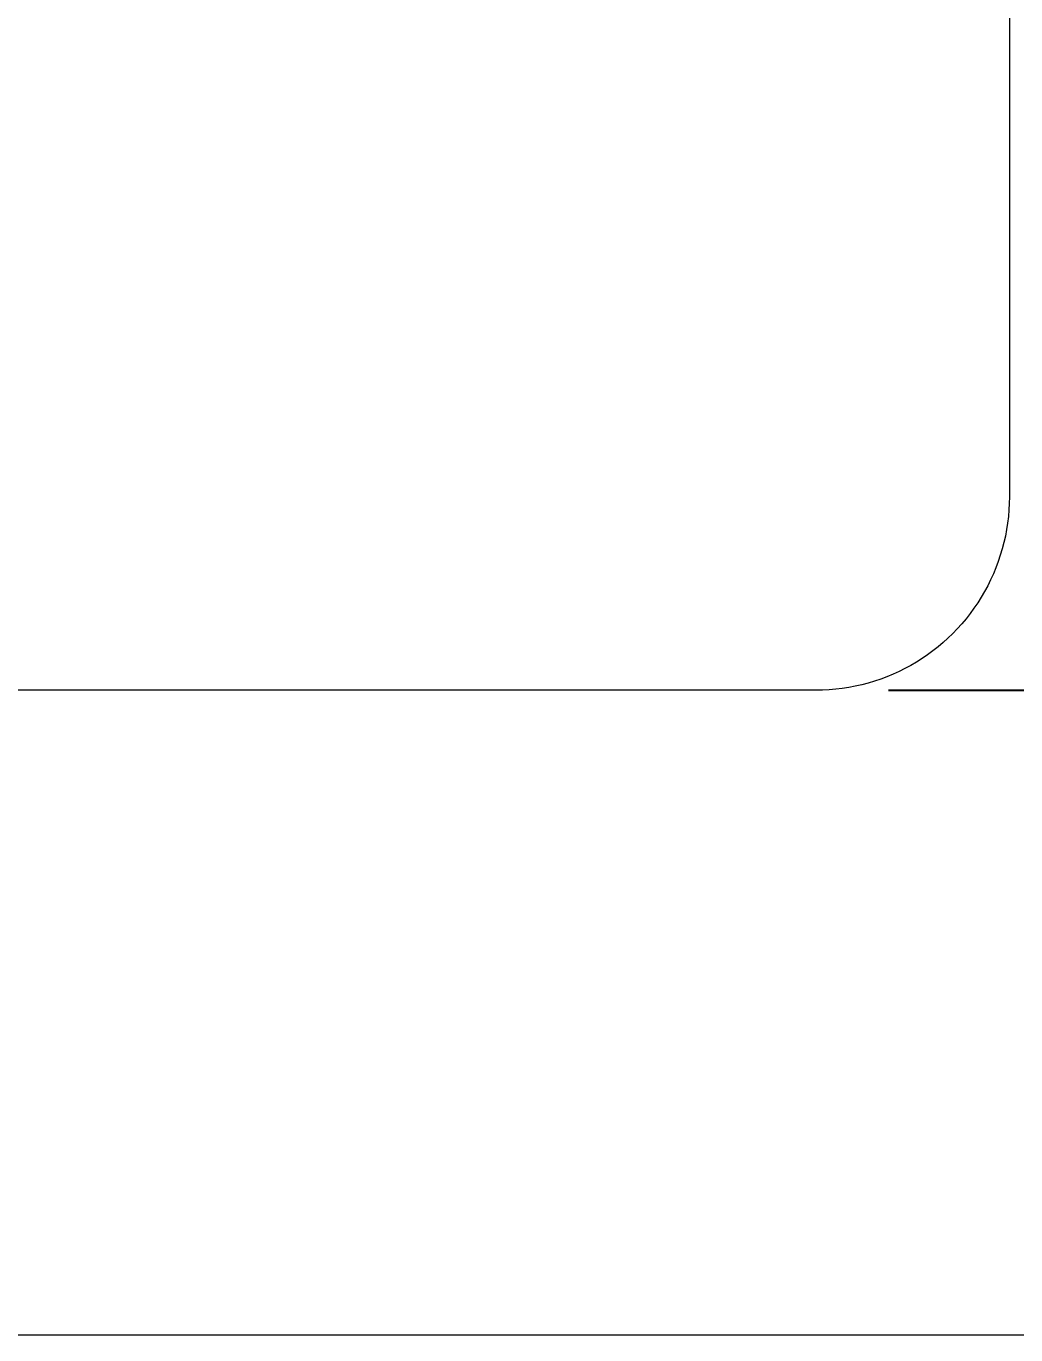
# Model space of a CAD drawing. Header units: millimetres. Extents: x 8434 to 10928, y 788 to 2545.
# Drawn here: x 8705 to 8858.5, y 837.5 to 1040.5 of the extents above; entities that cross this region are included whole.
import ezdxf

# ---------------------------------------------------------------- set-up
doc = ezdxf.new("R2010")
doc.units = ezdxf.units.MM
doc.layers.add('ZANO_R', color=7, linetype='Continuous', lineweight=0)
doc.layers.add('ZANO_W', color=1, linetype='Continuous', lineweight=0)
doc.styles.get("Standard").update_dxf_attribs({"font": 'ARIALUNI.TTF'})
doc.dimstyles.new('pl i ang', dxfattribs={"dimtxt": 50, "dimasz": 50, "dimexe": 1.25, "dimexo": 0.625, "dimgap": 10, "dimtad": 1, "dimtoh": 1, "dimtxsty": 'Standard', "dimcen": 2.5, "dimclrd": 1, "dimclre": 1, "dimclrt": 1, "dimadec": 0, "dimazin": 0, "dimtfac": 1, "dimtmove": 0, "dimatfit": 3, "dimfxl": 1, "dimarcsym": 1})

# ---------------------------------------------------------------- blocks, each defined once
blk = doc.blocks.new('*D422')
at = {"layer": 'ZANO_W', "color": 1, "lineweight": -2}
for p, q in [((8837.54, 1143.54), (9006.07, 1143.54)), ((8996.07, 957.54), (8996.07, 1123.54)), ((8838.77, 937.54), (9006.07, 937.54))]:
    blk.add_line(p, q, dxfattribs=at)
at = {"layer": 'ZANO_W', "color": 1}
for points in [[(8999.4, 1123.54), (8992.74, 1123.54), (8996.07, 1143.54)], [(8992.74, 957.54), (8999.4, 957.54), (8996.07, 937.54)]]:
    blk.add_solid(points, dxfattribs=at)
at = {"layer": 'ZANO_W', "color": 1, "insert": (8975.85, 1040.54), "char_height": 20, "attachment_point": 5, "rotation": 90}
blk.add_mtext('206', dxfattribs=at)

msp = doc.modelspace()

# ---------------------------------------------------------------- linework, layer by layer
at = {"layer": 'ZANO_R'}
for p, q in [((8857.54, 1113.54), (8857.54, 967.54)), ((8857.52, 966.52), (8857.47, 965.49)), ((8857.54, 967.54), (8857.52, 966.52)), ((8857.38, 964.47), (8857.26, 963.46)), ((8857.47, 965.49), (8857.38, 964.47)), ((8857.1, 962.44), (8856.91, 961.44)), ((8857.26, 963.46), (8857.1, 962.44)), ((8856.68, 960.44), (8856.42, 959.45)), ((8856.91, 961.44), (8856.68, 960.44)), ((8856.13, 958.47), (8855.8, 957.49)), ((8856.42, 959.45), (8856.13, 958.47)), ((8855.44, 956.54), (8855.05, 955.59)), ((8855.8, 957.49), (8855.44, 956.54)), ((8854.63, 954.66), (8854.17, 953.74)), ((8855.05, 955.59), (8854.63, 954.66)), ((8853.69, 952.84), (8853.17, 951.95)), ((8854.17, 953.74), (8853.69, 952.84)), ((8852.04, 950.24), (8851.44, 949.41)), ((8852.62, 951.09), (8852.04, 950.24)), ((8853.17, 951.95), (8852.62, 951.09)), ((8850.81, 948.61), (8850.15, 947.82)), ((8851.44, 949.41), (8850.81, 948.61)), ((8848.75, 946.33), (8848.01, 945.62)), ((8849.46, 947.06), (8848.75, 946.33)), ((8850.15, 947.82), (8849.46, 947.06)), ((8846.47, 944.27), (8845.66, 943.64)), ((8847.25, 944.93), (8846.47, 944.27)), ((8848.01, 945.62), (8847.25, 944.93)), ((8843.99, 942.46), (8843.12, 941.91)), ((8844.84, 943.03), (8843.99, 942.46)), ((8845.66, 943.64), (8844.84, 943.03)), ((8839.49, 940.02), (8838.54, 939.63)), ((8840.42, 940.45), (8839.49, 940.02)), ((8841.34, 940.9), (8840.42, 940.45)), ((8842.24, 941.39), (8841.34, 940.9)), ((8843.12, 941.91), (8842.24, 941.39)), ((8832.63, 937.98), (8831.62, 937.82)), ((8833.64, 938.17), (8832.63, 937.98)), ((8834.64, 938.39), (8833.64, 938.17)), ((8835.63, 938.65), (8834.64, 938.39)), ((8836.61, 938.95), (8835.63, 938.65)), ((8837.58, 939.27), (8836.61, 938.95)), ((8838.54, 939.63), (8837.58, 939.27)), ((8827.54, 937.54), (8681.54, 937.54)), ((8828.56, 937.56), (8827.54, 937.54)), ((8829.58, 937.61), (8828.56, 937.56)), ((8830.6, 937.7), (8829.58, 937.61)), ((8831.62, 937.82), (8830.6, 937.7)), ((8614.54, 837.54), (8894.54, 837.54))]:
    msp.add_line(p, q, dxfattribs=at)

# ---------------------------------------------------------------- dimensions: what is measured, and where the dimension line sits
at = {"layer": 'ZANO_W'}
dim = msp.add_linear_dim(base=(8996.07, 1143.54), p1=(8828.77, 937.54), p2=(8827.54, 1143.54), angle=90, dimstyle='pl i ang', override={"dimtxt": 20, "dimasz": 20, "dimexe": 10, "dimexo": 10, "dimtoh": 0, "dimdec": 0, "dimtdec": 0, "dimtmove": 1}, dxfattribs=at)
dim.commit()
dim.dimension.update_dxf_attribs({"geometry": '*D422', "text_midpoint": (8975.85, 1040.54)})

doc.saveas('drawing.dxf')
